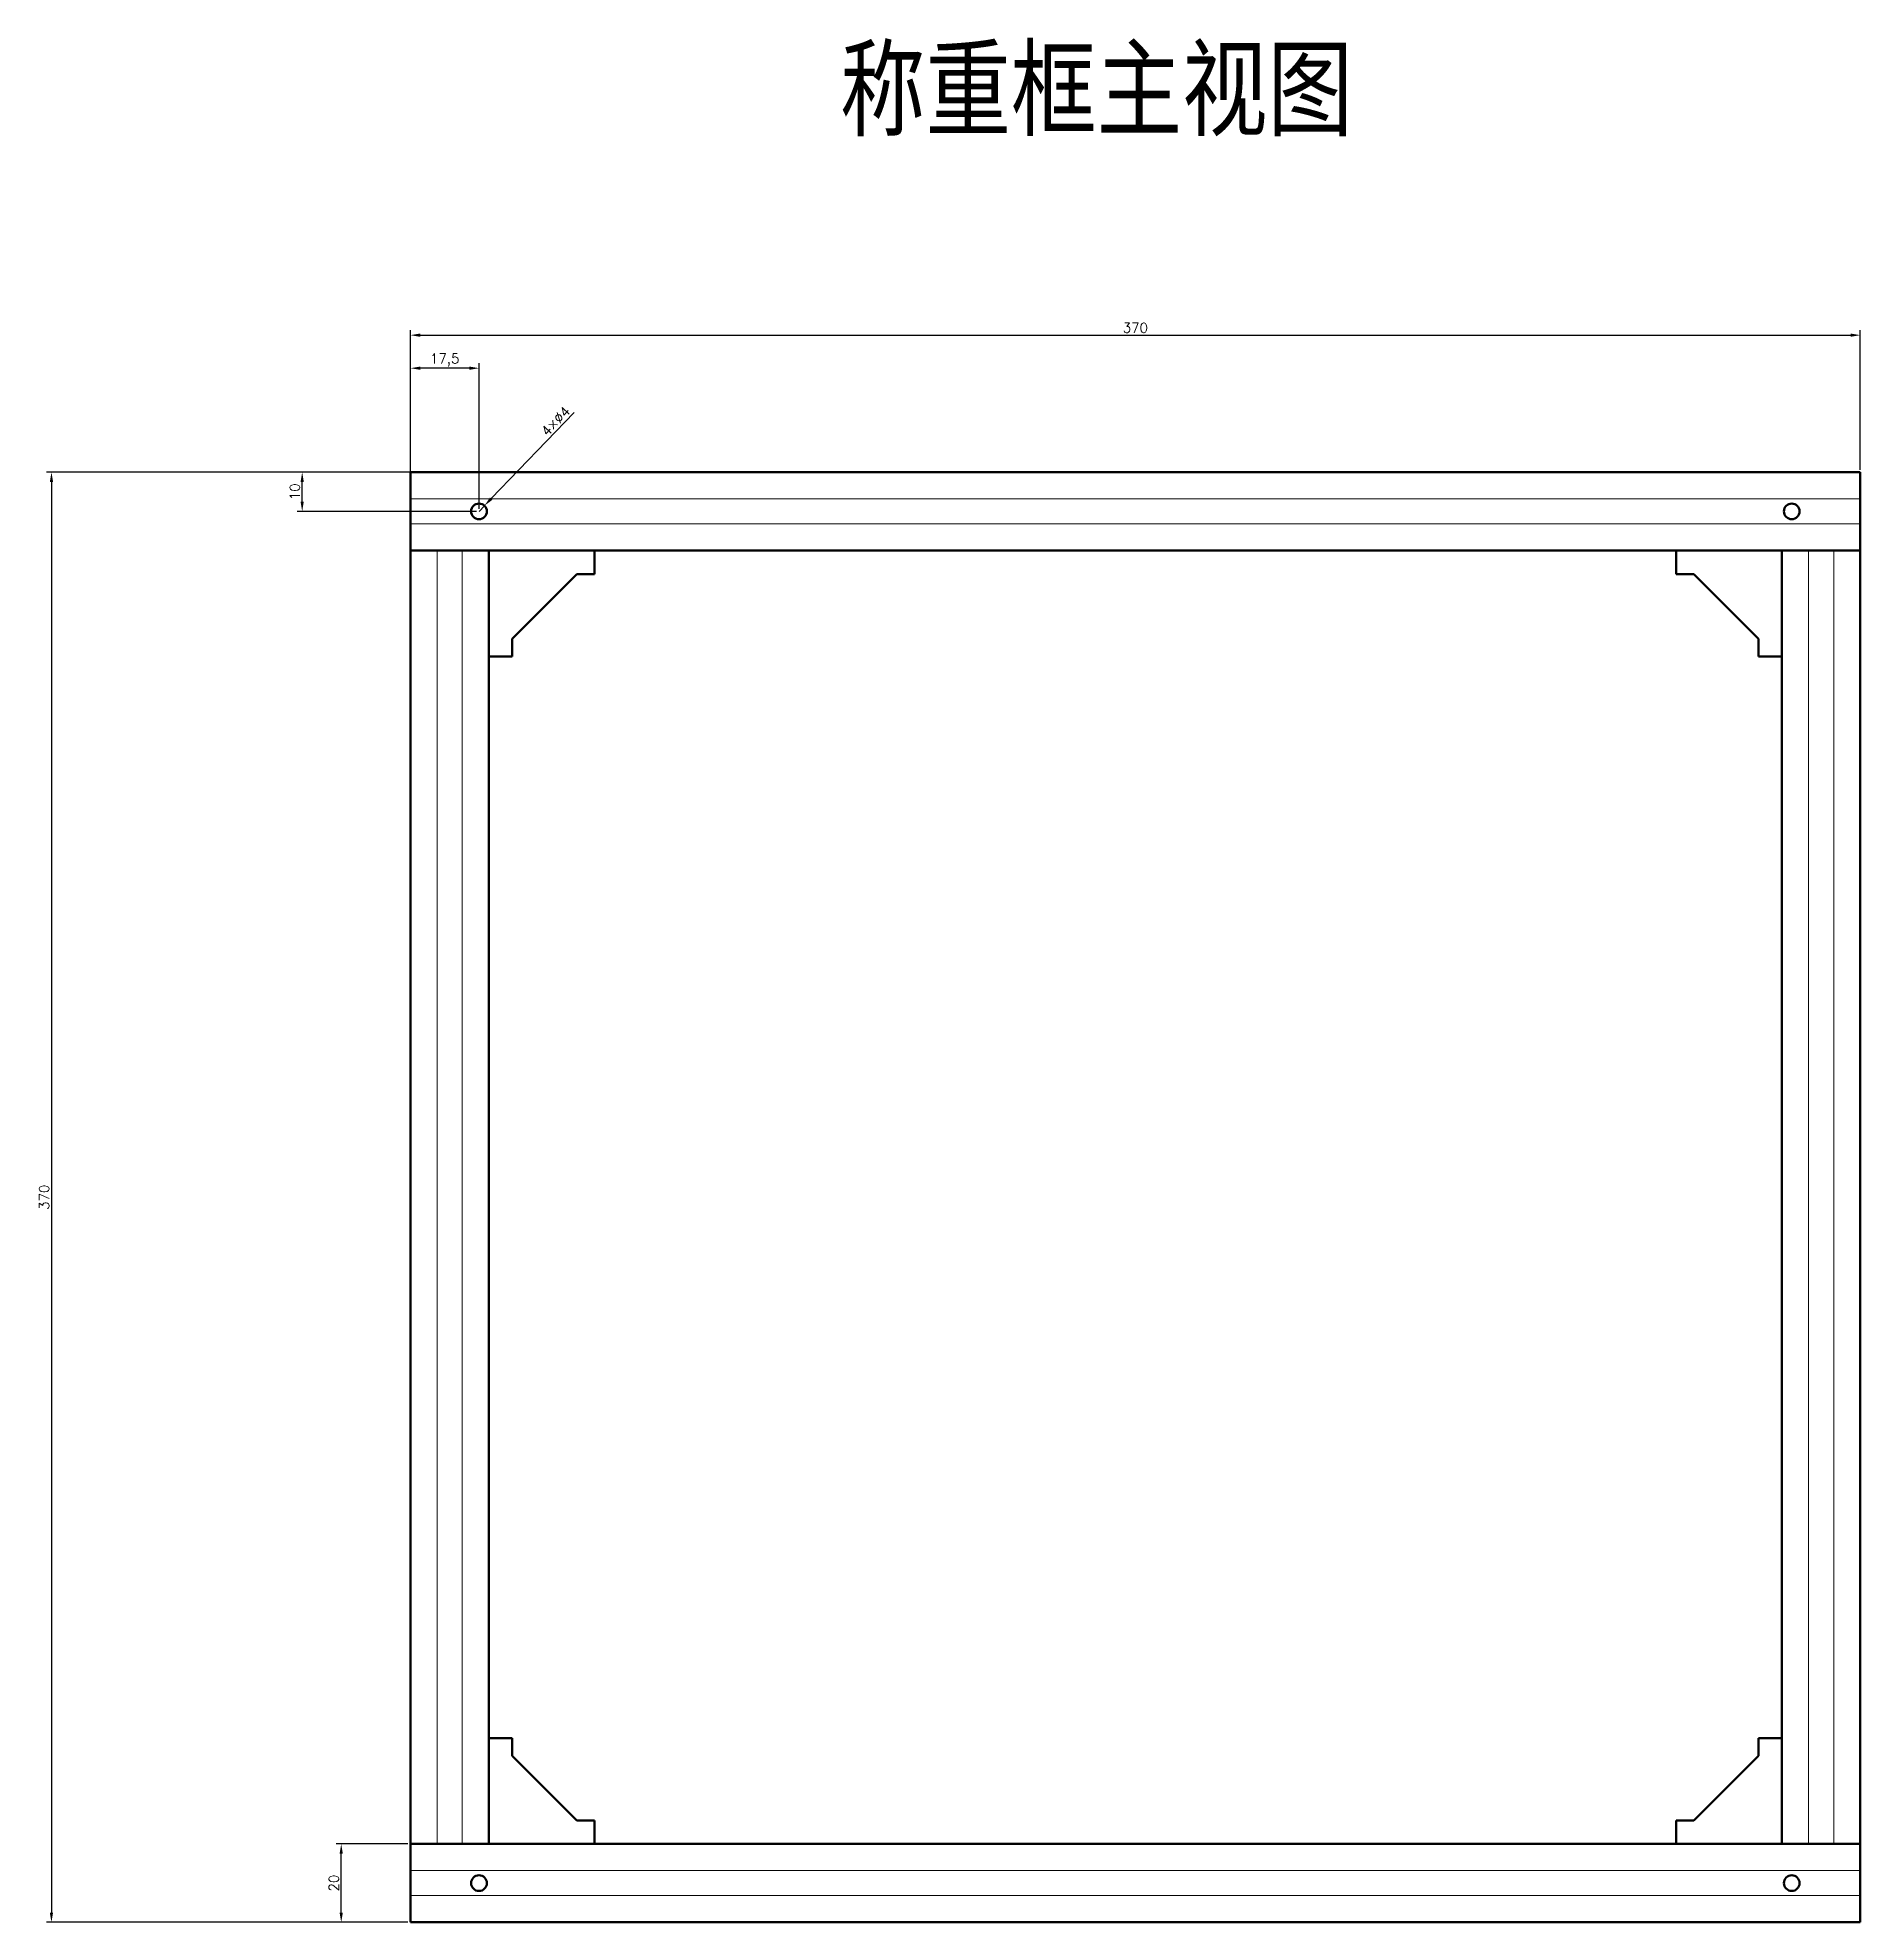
# Model space of a CAD drawing. Header units: millimetres. Extents: x 83 to 548, y 26 to 507.
import ezdxf

# ---------------------------------------------------------------- set-up
doc = ezdxf.new("R2010")
doc.units = ezdxf.units.MM
doc.header["$LTSCALE"] = 0.38
doc.layers.add('细实线', color=7, linetype='Continuous', lineweight=20)
doc.styles.get("Standard").update_dxf_attribs({"font": 'txt', "bigfont": 'gbcbig.shx'})
doc.styles.add('工程图中的汉字', font='simfang.ttf', dxfattribs={"width": 0.8})
doc.dimstyles.new('ISO-25', dxfattribs={"dimtxt": 2.5, "dimasz": 2.5, "dimexe": 1.25, "dimexo": 0.625, "dimtad": 1, "dimtxsty": 'Standard', "dimcen": 2.5, "dimadec": 0, "dimazin": 0, "dimtfac": 1, "dimtmove": 0, "dimatfit": 3, "dimfxl": 1, "dimarcsym": 0})

# ---------------------------------------------------------------- blocks, each defined once
blk = doc.blocks.new('*D13')
at = {"layer": 'Defpoints', "color": 0, "lineweight": 50}
for p in [(547.95, 431.34), (177.95, 396.38), (547.95, 396.38)]:
    blk.add_point(p, dxfattribs=at)
at = {"layer": '细实线', "color": 0, "lineweight": -2}
for p, q in [((177.95, 397.01), (177.95, 432.59)), ((180.45, 431.34), (545.45, 431.34)), ((547.95, 397.01), (547.95, 432.59))]:
    blk.add_line(p, q, dxfattribs=at)
at = {"layer": '细实线', "color": 0, "lineweight": 50}
for points in [[(180.45, 431.76), (180.45, 430.92), (177.95, 431.34)], [(545.45, 431.76), (545.45, 430.92), (547.95, 431.34)]]:
    blk.add_solid(points, dxfattribs=at)
at = {"layer": '细实线', "color": 0, "lineweight": 20, "insert": (362.95, 433.22), "char_height": 2.5, "attachment_point": 5}
blk.add_mtext('370', dxfattribs=at)
blk = doc.blocks.new('*D14')
at = {"layer": 'Defpoints', "color": 0, "lineweight": 50}
for p in [(177.95, 396.38), (86.34, 26.38), (177.95, 26.38)]:
    blk.add_point(p, dxfattribs=at)
at = {"layer": '细实线', "color": 0, "lineweight": -2}
for p, q in [((177.33, 396.38), (85.09, 396.38)), ((86.34, 393.88), (86.34, 28.88)), ((177.33, 26.38), (85.09, 26.38))]:
    blk.add_line(p, q, dxfattribs=at)
at = {"layer": '细实线', "color": 0, "lineweight": 50}
for points in [[(85.93, 393.88), (86.76, 393.88), (86.34, 396.38)], [(85.93, 28.88), (86.76, 28.88), (86.34, 26.38)]]:
    blk.add_solid(points, dxfattribs=at)
at = {"layer": '细实线', "color": 0, "lineweight": 20, "insert": (84.47, 211.38), "char_height": 2.5, "attachment_point": 5, "rotation": 90}
blk.add_mtext('370', dxfattribs=at)
blk = doc.blocks.new('*D15')
at = {"layer": 'Defpoints', "color": 0, "lineweight": 50}
for p in [(160.29, 46.38), (177.95, 46.38), (177.33, 26.38)]:
    blk.add_point(p, dxfattribs=at)
at = {"layer": '细实线', "color": 0, "lineweight": -2}
for p, q in [((177.33, 46.38), (159.04, 46.38)), ((160.29, 28.88), (160.29, 43.88)), ((176.7, 26.38), (159.04, 26.38))]:
    blk.add_line(p, q, dxfattribs=at)
at = {"layer": '细实线', "color": 0, "lineweight": 50}
for points in [[(159.87, 43.88), (160.71, 43.88), (160.29, 46.38)], [(159.87, 28.88), (160.71, 28.88), (160.29, 26.38)]]:
    blk.add_solid(points, dxfattribs=at)
at = {"layer": '细实线', "color": 0, "lineweight": 20, "insert": (158.42, 36.38), "char_height": 2.5, "attachment_point": 5, "rotation": 90}
blk.add_mtext('20', dxfattribs=at)
blk = doc.blocks.new('*D16')
at = {"layer": 'Defpoints', "color": 0, "lineweight": 50}
for p in [(177.95, 422.91), (177.95, 386.38), (195.45, 386.38)]:
    blk.add_point(p, dxfattribs=at)
at = {"layer": '细实线', "color": 0, "lineweight": -2}
for p, q in [((177.95, 387.01), (177.95, 424.16)), ((195.45, 387.01), (195.45, 424.16)), ((192.95, 422.91), (180.45, 422.91))]:
    blk.add_line(p, q, dxfattribs=at)
at = {"layer": '细实线', "color": 0, "lineweight": 50}
for points in [[(180.45, 423.33), (180.45, 422.49), (177.95, 422.91)], [(192.95, 423.33), (192.95, 422.49), (195.45, 422.91)]]:
    blk.add_solid(points, dxfattribs=at)
at = {"layer": '细实线', "color": 0, "lineweight": 20, "insert": (186.7, 424.99), "char_height": 2.5, "attachment_point": 5}
blk.add_mtext('17,5', dxfattribs=at)
blk = doc.blocks.new('*D17')
at = {"layer": 'Defpoints', "color": 0, "lineweight": 50}
for p in [(150.33, 396.38), (195.45, 396.38), (195.45, 386.38)]:
    blk.add_point(p, dxfattribs=at)
at = {"layer": '细实线', "color": 0, "lineweight": -2}
for p, q in [((194.83, 396.38), (149.08, 396.38)), ((150.33, 388.88), (150.33, 393.88)), ((194.83, 386.38), (149.08, 386.38))]:
    blk.add_line(p, q, dxfattribs=at)
at = {"layer": '细实线', "color": 0, "lineweight": 50}
for points in [[(149.91, 393.88), (150.74, 393.88), (150.33, 396.38)], [(149.91, 388.88), (150.74, 388.88), (150.33, 386.38)]]:
    blk.add_solid(points, dxfattribs=at)
at = {"layer": '细实线', "color": 0, "lineweight": 20, "insert": (148.45, 391.38), "char_height": 2.5, "attachment_point": 5, "rotation": 90}
blk.add_mtext('10', dxfattribs=at)
blk = doc.blocks.new('*D12')
at = {"layer": 'Defpoints', "color": 0, "lineweight": 50}
for p in [(195.45, 386.38), (196.84, 387.83)]:
    blk.add_point(p, dxfattribs=at)
at = {"layer": '细实线', "color": 0, "lineweight": -2}
for p, q in [((219.74, 411.6), (198.57, 389.63)), ((195.45, 386.38), (196.84, 387.83))]:
    blk.add_line(p, q, dxfattribs=at)
at = {"layer": '细实线', "color": 0, "lineweight": 50}
blk.add_solid([(198.27, 389.92), (198.87, 389.34), (196.84, 387.83)], dxfattribs=at)
at = {"layer": '细实线', "color": 0, "lineweight": 20, "insert": (215.01, 409.4), "char_height": 2.5, "attachment_point": 5, "rotation": 46.0754}
blk.add_mtext('4×%%c4', dxfattribs=at)

msp = doc.modelspace()

# ---------------------------------------------------------------- linework, layer by layer
at = {"layer": '细实线', "lineweight": 50}
for p, q in [((177.952, 396.385), (547.952, 396.385)), ((177.952, 26.385), (177.952, 396.385)), ((547.952, 396.385), (547.952, 26.385)), ((177.952, 376.385), (547.952, 376.385)), ((197.952, 376.385), (197.952, 46.385)), ((197.952, 376.385), (197.952, 349.385)), ((224.952, 376.385), (224.952, 370.385)), ((500.952, 376.385), (500.952, 370.385)), ((527.952, 376.385), (527.952, 46.385)), ((203.952, 353.885), (220.452, 370.385)), ((224.952, 370.385), (220.452, 370.385)), ((500.952, 370.385), (505.452, 370.385)), ((521.952, 353.885), (505.452, 370.385)), ((203.952, 349.385), (203.952, 353.885)), ((521.952, 349.385), (521.952, 353.885)), ((197.952, 349.385), (203.952, 349.385)), ((527.952, 349.385), (521.952, 349.385)), ((197.952, 73.385), (203.952, 73.385)), ((203.952, 73.385), (203.952, 68.885)), ((527.952, 73.385), (521.952, 73.385)), ((521.952, 73.385), (521.952, 68.885)), ((203.952, 68.885), (220.452, 52.385)), ((521.952, 68.885), (505.452, 52.385)), ((224.952, 52.385), (220.452, 52.385)), ((224.952, 46.385), (224.952, 52.385)), ((500.952, 46.385), (500.952, 52.385)), ((500.952, 52.385), (505.452, 52.385)), ((177.952, 46.385), (547.952, 46.385)), ((547.952, 26.385), (177.952, 26.385))]:
    msp.add_line(p, q, dxfattribs=at)
at = {"layer": '细实线', "lineweight": 20}
for p, q in [((177.952, 389.585), (547.952, 389.585)), ((177.952, 383.185), (547.952, 383.185)), ((184.752, 376.385), (184.752, 46.385)), ((191.152, 46.385), (191.152, 376.385)), ((534.752, 376.385), (534.752, 46.385)), ((541.152, 376.385), (541.152, 46.385)), ((547.952, 39.585), (177.952, 39.585)), ((547.952, 33.185), (177.952, 33.185))]:
    msp.add_line(p, q, dxfattribs=at)
at = {"layer": '细实线', "lineweight": 50}
for centre in [(195.452, 386.385), (530.452, 386.385), (195.452, 36.385), (530.452, 36.385)]:
    msp.add_circle(centre, 2, dxfattribs=at)

# ---------------------------------------------------------------- texts
at = {"layer": '细实线', "lineweight": 20, "insert": (287.547, 504.267), "char_height": 20, "attachment_point": 1, "style": '工程图中的汉字'}
msp.add_mtext_dynamic_manual_height_columns('称重框主视图', width=186.60177, gutter_width=27.735, heights=[0], dxfattribs=at)

# ---------------------------------------------------------------- dimensions: what is measured, and where the dimension line sits
at = {"layer": '细实线', "lineweight": 20}
for base, p1, p2, picture, middle in [((547.952, 431.34), (177.952, 396.385), (547.952, 396.385), '*D13', (362.952, 433.215)), ((177.952, 422.911), (195.452, 386.385), (177.952, 386.385), '*D16', (186.702, 424.994))]:
    dim = msp.add_linear_dim(base=base, p1=p1, p2=p2, dimstyle='ISO-25', dxfattribs=at)
    dim.commit()
    dim.dimension.update_dxf_attribs({"geometry": picture, "text_midpoint": middle})
dim = msp.add_radius_dim(center=(195.452, 386.385), mpoint=(196.84, 387.825), text='4×%%c4', dimstyle='ISO-25', dxfattribs=at)
dim.commit()
dim.dimension.update_dxf_attribs({"geometry": '*D12', "text_midpoint": (216.365, 408.098), "dimtype": 164})
for base, p1, p2, picture, middle in [((86.344, 26.385), (177.952, 396.385), (177.952, 26.385), '*D14', (84.469, 211.385)), ((150.326, 396.385), (195.452, 386.385), (195.452, 396.385), '*D17', (148.451, 391.385)), ((160.29, 46.385), (177.327, 26.385), (177.952, 46.385), '*D15', (158.415, 36.385))]:
    dim = msp.add_linear_dim(base=base, p1=p1, p2=p2, angle=90, dimstyle='ISO-25', dxfattribs=at)
    dim.commit()
    dim.dimension.update_dxf_attribs({"geometry": picture, "text_midpoint": middle})

doc.saveas('drawing.dxf')
